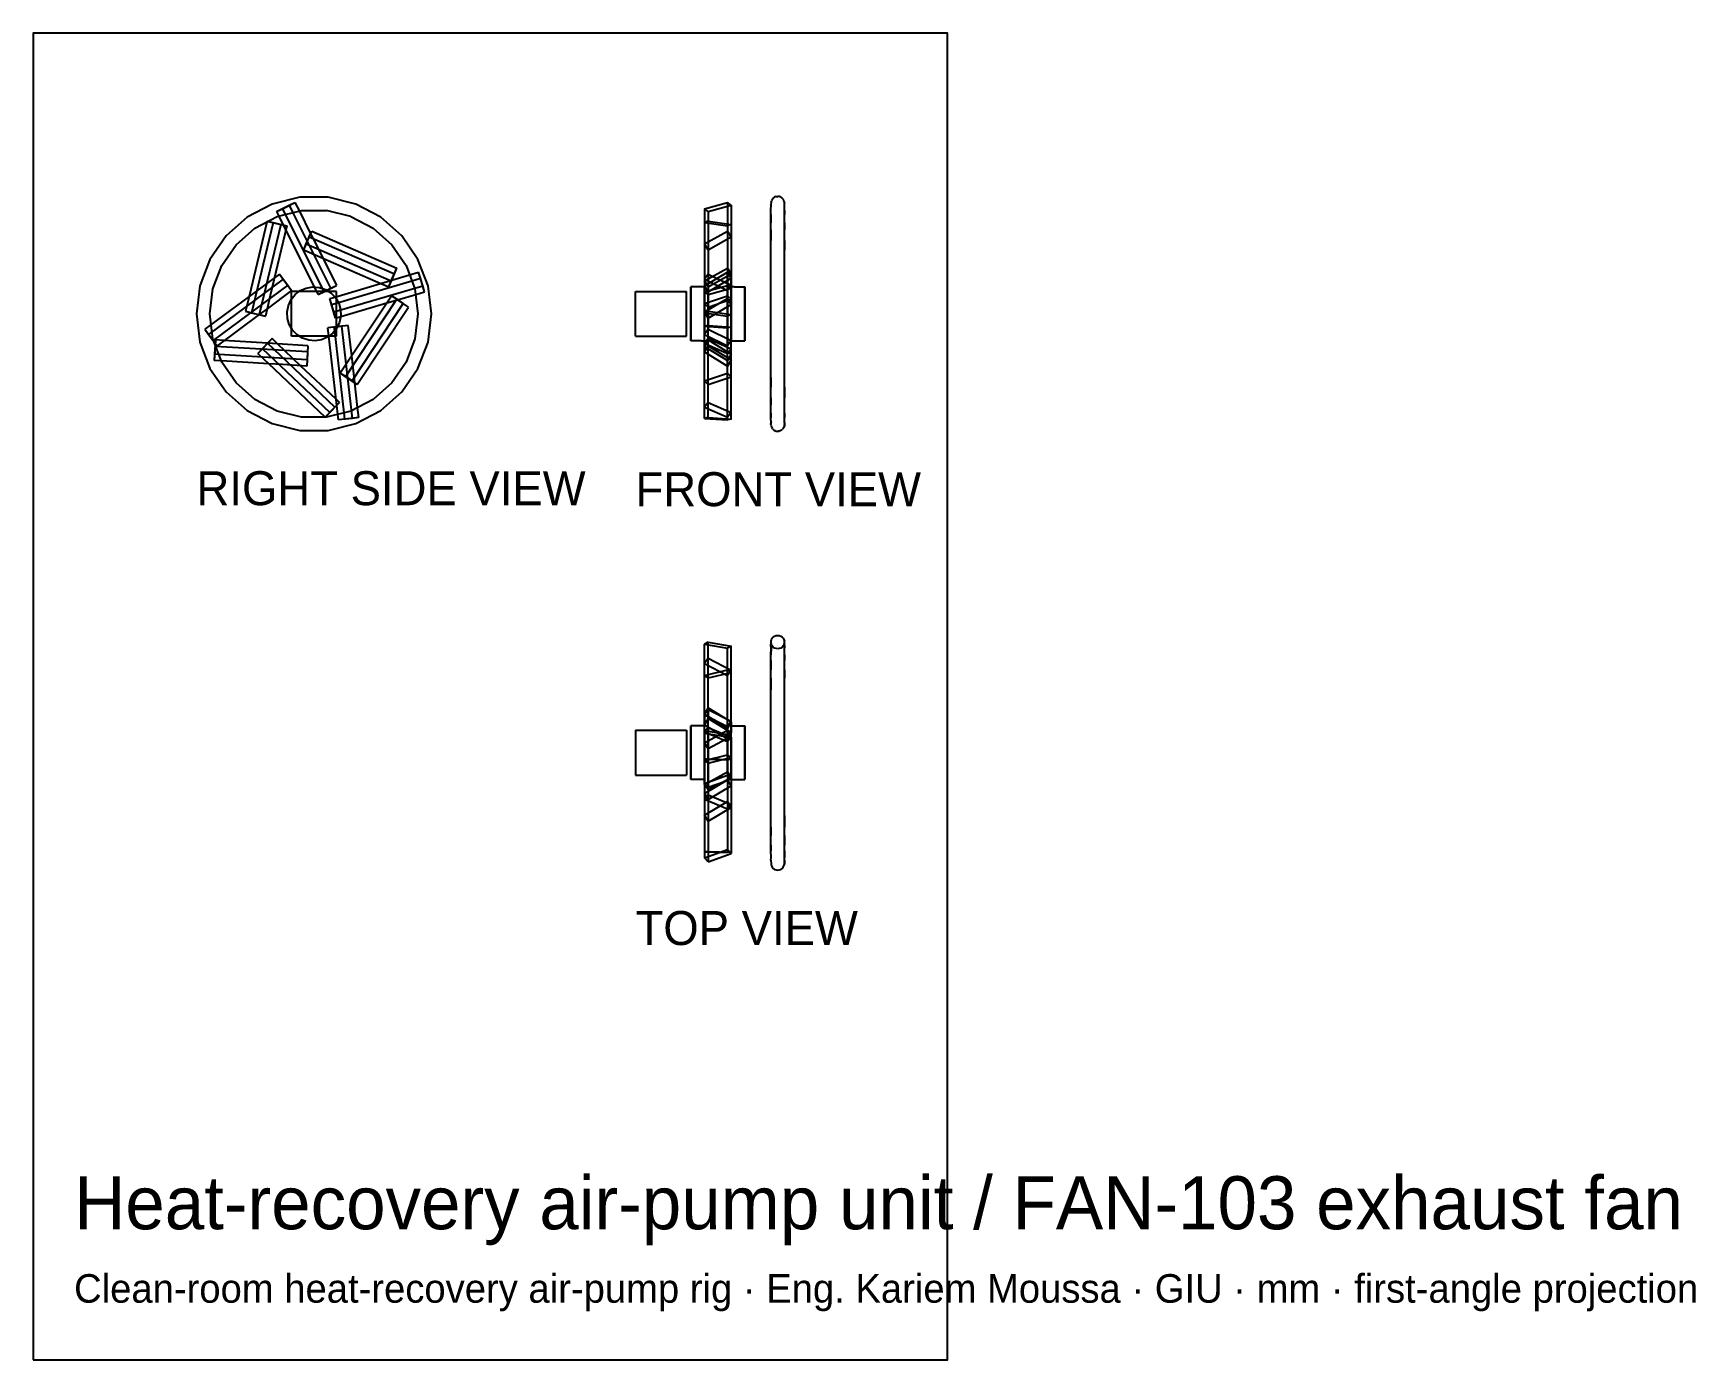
# Model space of a CAD drawing. Header units: millimetres. Extents: x -468 to -346, y -27 to 70.
import ezdxf

# ---------------------------------------------------------------- set-up
doc = ezdxf.new("R2010")
doc.units = ezdxf.units.MM
for name, color, linetype in [('BORDER', 7, 'Continuous'), ('HIDDEN', 8, 'Continuous'), ('TEXT', 5, 'Continuous'), ('VISIBLE', 7, 'Continuous')]:
    doc.layers.add(name, color=color, linetype=linetype)

msp = doc.modelspace()

# ---------------------------------------------------------------- linework, layer by layer
at = {"layer": 'BORDER'}
msp.add_lwpolyline([(-467.82, -27.11), (-400.61, -27.11), (-400.61, 70.44), (-467.82, 70.44)], close=True, dxfattribs=at)
at = {"layer": 'HIDDEN'}
for points in [[(-449.93, 57.32), (-449, 57.79)], [(-449.93, 57.32), (-449.51, 57.53)], [(-449.51, 57.53), (-448.58, 58)], [(-449.51, 57.53), (-446.47, 51.43)], [(-449, 57.79), (-448.58, 58)], [(-449, 57.79), (-448.73, 57.24)], [(-448.58, 58), (-448.26, 57.35)], [(-416.8, 58), (-416.8, 51.89)], [(-450.18, 56.51), (-451.77, 49.88)], [(-450.63, 56.62), (-450.65, 56.55)], [(-450.63, 56.62), (-450.55, 56.6)], [(-450.63, 56.62), (-450.18, 56.51)], [(-450.18, 56.51), (-449.17, 56.27)], [(-449.93, 57.32), (-449.76, 56.98)], [(-449.44, 56.33), (-449.25, 55.96)], [(-418.49, 56.51), (-418.49, 51.43)], [(-418.49, 56.51), (-416.8, 56.27)], [(-418.2, 56.62), (-418.2, 51.22)], [(-416.51, 56.38), (-416.8, 56.27)], [(-416.8, 56.27), (-416.8, 49.64)], [(-416.51, 56.38), (-416.51, 51.68)], [(-447.94, 54.51), (-447.56, 55.38)], [(-447.76, 54.94), (-447.34, 55.89)], [(-447.43, 55.68), (-447.13, 55.09)], [(-418.49, 54.94), (-416.8, 55.89)], [(-418.2, 54.51), (-416.51, 55.46)], [(-416.8, 55.89), (-416.8, 53.17)], [(-416.51, 55.46), (-416.8, 55.89)], [(-416.51, 55.46), (-416.51, 52.74)], [(-447.94, 54.51), (-447.76, 54.94)], [(-447.94, 54.51), (-446.54, 53.9)], [(-447.76, 54.94), (-441.5, 52.22)], [(-418.49, 54.94), (-418.49, 52.22)], [(-418.2, 54.51), (-418.49, 54.94)], [(-418.2, 54.51), (-418.2, 51.79)], [(-449.72, 52.73), (-449.44, 52.35)], [(-441.5, 52.22), (-441.09, 53.17)], [(-440.16, 52.67), (-439.49, 52.87)], [(-439.19, 51.87), (-439.49, 52.87)], [(-439.36, 52.42), (-439.49, 52.87)], [(-418.49, 52.22), (-416.8, 53.17)], [(-418.49, 51.87), (-416.8, 52.87)], [(-418.2, 52.73), (-418.49, 52.35)], [(-418.2, 51.79), (-416.51, 52.74)], [(-418.2, 52.73), (-416.51, 51.9)], [(-418.2, 52.73), (-418.2, 51.07)], [(-416.51, 52.74), (-416.8, 53.17)], [(-416.51, 52.42), (-416.8, 52.87)], [(-416.8, 50.93), (-416.8, 52.87)], [(-449.44, 52.35), (-454.93, 48.29)], [(-450.08, 52.46), (-451.96, 51.07)], [(-449.44, 52.35), (-448.83, 51.52)], [(-445.53, 51.45), (-448.83, 51.45)], [(-448.83, 48.15), (-448.83, 51.45)], [(-448.57, 51.22), (-448.19, 51.51)], [(-446.12, 51.45), (-448.26, 51.45)], [(-448.19, 51.51), (-447.75, 51.7)], [(-447.75, 51.7), (-447.28, 51.78)], [(-447.28, 51.78), (-446.8, 51.74)], [(-447.16, 51.77), (-446.88, 51.22)], [(-446.88, 51.22), (-446.25, 51.54)], [(-446.88, 51.22), (-446.47, 51.43)], [(-446.8, 51.74), (-446.35, 51.59)], [(-446.47, 51.43), (-445.54, 51.89)], [(-446.35, 51.59), (-445.94, 51.34)], [(-445.94, 51.34), (-445.61, 51)], [(-445.73, 49.94), (-439.19, 51.87)], [(-445.53, 48.15), (-445.53, 51.45)], [(-442.27, 52.04), (-441.69, 51.79)], [(-441.69, 51.79), (-441.47, 52.28)], [(-441.69, 51.79), (-441.5, 52.22)], [(-439.99, 52.23), (-439.36, 52.42)], [(-439.71, 51.23), (-439.06, 51.42)], [(-439.06, 51.42), (-439.36, 52.42)], [(-439.06, 51.42), (-439.19, 51.87)], [(-423.55, 51.45), (-419.81, 51.45)], [(-423.55, 48.15), (-423.55, 51.45)], [(-419.81, 48.15), (-419.81, 51.45)], [(-419.48, 51.78), (-419.48, 51.74)], [(-419.48, 51.74), (-419.48, 51.59)], [(-419.48, 51.59), (-419.48, 51.34)], [(-419.48, 51.34), (-419.48, 51)], [(-418.49, 52.35), (-416.8, 51.52)], [(-418.49, 52.35), (-418.49, 50.79)], [(-418.2, 51.79), (-418.49, 52.22)], [(-418.49, 51.43), (-416.8, 51.89)], [(-418.2, 51.42), (-418.49, 51.87)], [(-418.49, 49.94), (-418.49, 51.87)], [(-418.2, 51.22), (-418.49, 51.43)], [(-418.2, 51.42), (-416.51, 52.42)], [(-418.2, 51.22), (-416.51, 51.68)], [(-418.2, 49.49), (-418.2, 51.42)], [(-416.51, 51.9), (-416.8, 51.52)], [(-416.51, 51.68), (-416.8, 51.89)], [(-416.8, 51.52), (-416.8, 47.46)], [(-416.51, 50.48), (-416.51, 52.42)], [(-416.51, 51.9), (-416.51, 50.46)], [(-415.52, 51.78), (-415.52, 51.74)], [(-415.52, 51.74), (-415.52, 51.59)], [(-415.52, 51.59), (-415.52, 51.34)], [(-415.52, 51.34), (-415.52, 51)], [(-451.96, 51.07), (-452.22, 49.99)], [(-450.63, 50.18), (-451.22, 49.75)], [(-450.4, 51.16), (-450.63, 50.18)], [(-449.16, 49.95), (-449.07, 50.42)], [(-449.07, 50.42), (-448.87, 50.85)], [(-448.87, 50.85), (-448.57, 51.22)], [(-448.83, 48.73), (-448.83, 50.89)], [(-446.03, 50.93), (-445.65, 51.04)], [(-445.73, 49.94), (-446.03, 50.93)], [(-445.89, 50.48), (-446.03, 50.93)], [(-445.89, 50.48), (-445.39, 50.63)], [(-445.6, 49.49), (-445.89, 50.48)], [(-445.61, 51), (-445.37, 50.59)], [(-445.53, 48.15), (-445.53, 51.07)], [(-445.37, 50.59), (-445.23, 50.13)], [(-445.23, 50.13), (-445.21, 49.65)], [(-444.39, 44.87), (-440.63, 50.56)], [(-441.84, 50.6), (-441.05, 50.84)], [(-440.63, 50.56), (-441.49, 51.13)], [(-440.24, 50.3), (-440.63, 50.56)], [(-419.48, 51), (-419.48, 50.59)], [(-419.48, 50.59), (-419.48, 50.13)], [(-419.48, 50.13), (-419.48, 49.65)], [(-418.49, 50.56), (-416.8, 51.13)], [(-418.49, 49.94), (-416.8, 50.93)], [(-418.49, 50.79), (-418.49, 49.88)], [(-418.2, 50.3), (-418.49, 50.56)], [(-418.49, 44.87), (-418.49, 50.56)], [(-418.2, 51.07), (-418.2, 49.99)], [(-418.2, 50.3), (-416.51, 50.87)], [(-418.2, 49.49), (-416.51, 50.48)], [(-418.2, 44.61), (-418.2, 50.3)], [(-416.51, 50.87), (-416.8, 51.13)], [(-416.8, 45.44), (-416.8, 51.13)], [(-416.51, 50.48), (-416.8, 50.93)], [(-416.51, 45.18), (-416.51, 50.87)], [(-416.51, 50.46), (-416.51, 49.75)], [(-415.52, 51), (-415.52, 50.59)], [(-415.52, 50.59), (-415.52, 50.13)], [(-415.52, 50.13), (-415.52, 49.65)], [(-454.73, 49.02), (-455.2, 48.67)], [(-452.22, 49.99), (-451.35, 49.78)], [(-452.22, 49.99), (-451.77, 49.88)], [(-451.77, 49.88), (-450.76, 49.64)], [(-449.14, 49.47), (-449.16, 49.95)], [(-449, 49.01), (-449.14, 49.47)], [(-448.76, 48.6), (-449, 49.01)], [(-445.13, 48.89), (-446.16, 48.77)], [(-445.6, 49.49), (-445.73, 49.94)], [(-445.6, 49.49), (-445.22, 49.6)], [(-445.3, 49.18), (-445.5, 48.75)], [(-445.21, 49.65), (-445.3, 49.18)], [(-444.66, 48.94), (-445.13, 48.89)], [(-444.36, 42.11), (-445.13, 48.89)], [(-419.48, 49.65), (-419.48, 49.18)], [(-419.48, 49.18), (-419.48, 48.75)], [(-418.2, 49.99), (-418.49, 49.88)], [(-418.2, 49.49), (-418.49, 49.94)], [(-418.49, 49.88), (-416.8, 49.64)], [(-418.2, 48.94), (-418.49, 48.89)], [(-418.49, 48.89), (-416.8, 48.77)], [(-418.49, 47.82), (-418.49, 48.89)], [(-418.2, 49.99), (-416.51, 49.75)], [(-418.2, 48.94), (-416.51, 48.83)], [(-418.2, 42.17), (-418.2, 48.94)], [(-416.51, 49.75), (-416.8, 49.64)], [(-415.52, 49.65), (-415.52, 49.18)], [(-415.52, 49.18), (-415.52, 48.75)], [(-455.2, 48.67), (-454.59, 47.84)], [(-455.2, 48.67), (-454.93, 48.29)], [(-454.93, 48.29), (-454.31, 47.46)], [(-454.56, 47.86), (-454.59, 47.84)], [(-454.59, 47.84), (-454.53, 47.75)], [(-454.43, 47.88), (-454.46, 47.41)], [(-454.43, 47.88), (-454.45, 47.65)], [(-453.8, 47.84), (-454.43, 47.88)], [(-450.27, 47.99), (-450.59, 47.65)], [(-445.53, 48.15), (-448.83, 48.15)], [(-448.43, 48.26), (-448.76, 48.6)], [(-448.02, 48.01), (-448.43, 48.26)], [(-446.11, 48.15), (-448.25, 48.15)], [(-447.57, 47.86), (-448.02, 48.01)], [(-447.09, 47.82), (-447.57, 47.86)], [(-446.62, 47.9), (-447.09, 47.82)], [(-446.18, 48.09), (-446.62, 47.9)], [(-445.8, 48.38), (-446.18, 48.09)], [(-445.69, 48.83), (-446.16, 48.77)], [(-446.09, 48.16), (-446.16, 48.77)], [(-445.53, 48.15), (-446.09, 48.15)], [(-445.5, 48.75), (-445.8, 48.38)], [(-445.46, 48.85), (-445.69, 48.83)], [(-445.66, 48.56), (-445.69, 48.83)], [(-423.55, 48.15), (-419.81, 48.15)], [(-419.48, 48.75), (-419.48, 48.38)], [(-419.48, 48.38), (-419.48, 48.09)], [(-419.48, 48.09), (-419.48, 47.9)], [(-419.48, 47.9), (-419.48, 47.82)], [(-419.48, 47.82), (-419.48, 47.82)], [(-418.2, 43.29), (-418.2, 47.99)], [(-418.2, 47.46), (-418.2, 47.88)], [(-416.51, 48.83), (-416.8, 48.77)], [(-416.8, 47.46), (-416.8, 48.77)], [(-416.51, 47.82), (-416.51, 48.83)], [(-415.52, 48.75), (-415.52, 48.38)], [(-415.52, 48.38), (-415.52, 48.09)], [(-415.52, 48.09), (-415.52, 47.9)], [(-415.52, 47.9), (-415.52, 47.82)], [(-415.52, 47.82), (-415.52, 47.82)], [(-454.46, 47.41), (-454.52, 46.38)], [(-454.5, 46.84), (-454.52, 46.38)], [(-454.45, 47.56), (-454.5, 46.84)], [(-454.17, 46.82), (-454.5, 46.84)], [(-447.65, 47), (-454.46, 47.41)], [(-450.59, 47.65), (-451.31, 46.89)], [(-450.5, 46.13), (-451.23, 46.82)], [(-445.64, 42.95), (-450.59, 47.65)], [(-449.86, 47.6), (-450.59, 47.64)], [(-448.17, 45.99), (-449.86, 47.6)], [(-447.65, 47), (-447.72, 45.96)], [(-447.63, 47.46), (-447.65, 47)], [(-444.18, 44.73), (-444.41, 46.72)], [(-418.2, 47.46), (-418.49, 47)], [(-418.49, 47), (-418.49, 47.14)], [(-418.49, 47), (-416.8, 45.96)], [(-418.37, 47.59), (-416.8, 46.89)], [(-418.2, 47.46), (-416.51, 46.43)], [(-416.8, 46.38), (-416.8, 47.36)], [(-416.73, 46.98), (-416.8, 46.89)], [(-416.8, 46.38), (-416.8, 46.89)], [(-416.51, 46.43), (-416.51, 46.59)], [(-453.99, 46.34), (-454.52, 46.38)], [(-449.5, 46.07), (-450.5, 46.13)], [(-445.25, 45.44), (-445.15, 45.6)], [(-444.39, 44.87), (-445.25, 45.44)], [(-445.16, 45.38), (-445.25, 45.44)], [(-418.49, 44.87), (-416.8, 45.44)], [(-416.51, 46.43), (-416.8, 45.96)], [(-416.8, 45.96), (-416.8, 46.13)], [(-416.51, 45.18), (-416.8, 45.44)], [(-444, 44.61), (-444.39, 44.87)], [(-418.2, 44.61), (-418.49, 44.87)], [(-418.2, 44.61), (-416.51, 45.18)], [(-445.64, 42.95), (-446.36, 42.2)], [(-445.32, 43.29), (-445.64, 42.95)], [(-445.32, 43.29), (-445.56, 43.52)], [(-445.32, 43.29), (-445.51, 43.09)], [(-443.89, 42.17), (-443.98, 42.91)], [(-418.2, 43.29), (-418.49, 42.95)], [(-418.2, 43.29), (-416.51, 42.54)], [(-446.36, 42.2), (-446.37, 42.21)], [(-446.35, 42.21), (-446.36, 42.2)], [(-445.38, 42), (-445.43, 42.42)], [(-444.36, 42.11), (-445.38, 42)], [(-444.92, 42.05), (-445.38, 42)], [(-444.92, 42.05), (-444.97, 42.53)], [(-443.89, 42.17), (-444.92, 42.05)], [(-443.89, 42.17), (-444.36, 42.11)], [(-418.2, 42.17), (-418.49, 42.11)], [(-418.2, 42.17), (-416.51, 42.05)], [(-418.2, 24.48), (-418.49, 24.09)], [(-418.2, 19.11), (-418.2, 25.65)], [(-418.2, 24.48), (-416.51, 23.61)], [(-418.2, 20.72), (-418.2, 24.48)], [(-413.56, 25.49), (-413.59, 25.61)], [(-413.51, 25.39), (-413.56, 25.49)], [(-413.43, 25.3), (-413.51, 25.39)], [(-413.33, 25.23), (-413.43, 25.3)], [(-413.22, 25.19), (-413.33, 25.23)], [(-413.1, 25.17), (-413.22, 25.19)], [(-412.98, 25.19), (-413.1, 25.17)], [(-412.87, 25.23), (-412.98, 25.19)], [(-412.77, 25.3), (-412.87, 25.23)], [(-412.69, 25.39), (-412.77, 25.3)], [(-412.64, 25.49), (-412.69, 25.39)], [(-412.61, 25.61), (-412.64, 25.49)], [(-418.49, 24.09), (-416.8, 23.22)], [(-418.49, 20.32), (-418.49, 24.09)], [(-418.2, 23.03), (-416.51, 23.44)], [(-416.8, 18.69), (-416.8, 23.63)], [(-416.51, 23.61), (-416.8, 23.22)], [(-416.8, 19.46), (-416.8, 23.22)], [(-416.51, 19.85), (-416.51, 23.61)], [(-416.51, 18.82), (-416.51, 23.44)], [(-418.49, 18.98), (-418.49, 23.21)], [(-418.2, 23.03), (-418.49, 23.21)], [(-418.2, 16.77), (-418.2, 23.03)], [(-418.2, 20.82), (-418.49, 20.36)], [(-418.2, 20.82), (-416.51, 19.8)], [(-418.2, 20.82), (-418.2, 20.05)], [(-418.2, 20.72), (-418.49, 20.32)], [(-418.49, 20.36), (-416.8, 19.33)], [(-418.49, 20.36), (-418.49, 19.59)], [(-418.49, 20.32), (-416.8, 19.46)], [(-418.2, 20.05), (-418.49, 19.59)], [(-418.49, 19.59), (-416.8, 18.56)], [(-418.2, 20.72), (-416.51, 19.85)], [(-418.2, 20.05), (-416.51, 19.02)], [(-416.51, 19.85), (-416.8, 19.46)], [(-416.51, 19.8), (-416.8, 19.33)], [(-416.51, 19.8), (-416.51, 19.02)], [(-423.55, 19.18), (-419.81, 19.18)], [(-423.55, 19.18), (-423.55, 15.88)], [(-419.81, 19.18), (-419.81, 15.88)], [(-419.48, 19.51), (-419.48, 19.5)], [(-419.48, 19.5), (-419.48, 19.41)], [(-419.48, 19.41), (-419.48, 19.21)], [(-419.48, 19.21), (-419.48, 18.91)], [(-419.48, 18.91), (-419.48, 18.53)], [(-419.48, 18.53), (-419.48, 18.09)], [(-418.2, 19.39), (-418.49, 19.07)], [(-418.49, 18.25), (-416.8, 19.18)], [(-418.2, 19.11), (-418.49, 18.98)], [(-418.49, 19.07), (-416.8, 18.36)], [(-418.49, 19.07), (-418.49, 14.12)], [(-418.49, 18.98), (-416.8, 18.69)], [(-418.2, 19.39), (-416.51, 18.68)], [(-418.2, 19.39), (-418.2, 14.44)], [(-418.2, 19.11), (-416.51, 18.82)], [(-418.2, 17.83), (-416.51, 18.76)], [(-416.8, 19.33), (-416.8, 18.56)], [(-416.51, 18.76), (-416.8, 19.18)], [(-416.8, 17.28), (-416.8, 19.18)], [(-416.51, 19.02), (-416.8, 18.56)], [(-416.51, 18.82), (-416.8, 18.69)], [(-416.51, 18.68), (-416.8, 18.36)], [(-416.8, 18.36), (-416.8, 13.41)], [(-416.51, 17.19), (-416.51, 18.76)], [(-416.51, 18.68), (-416.51, 13.73)], [(-415.52, 19.51), (-415.52, 19.5)], [(-415.52, 19.5), (-415.52, 19.41)], [(-415.52, 19.41), (-415.52, 19.21)], [(-415.52, 19.21), (-415.52, 18.91)], [(-415.52, 18.91), (-415.52, 18.53)], [(-415.52, 18.53), (-415.52, 18.09)], [(-419.48, 18.09), (-419.48, 17.62)], [(-419.48, 17.62), (-419.48, 17.15)], [(-419.48, 17.15), (-419.48, 16.69)], [(-418.2, 17.83), (-418.49, 18.25)], [(-418.49, 16.96), (-418.49, 18.25)], [(-418.2, 14.79), (-418.2, 17.83)], [(-418.2, 16.77), (-416.64, 17.15)], [(-415.52, 18.09), (-415.52, 17.62)], [(-415.52, 17.62), (-415.52, 17.15)], [(-415.52, 17.15), (-415.52, 16.69)], [(-419.48, 16.69), (-419.48, 16.29)], [(-419.48, 16.29), (-419.48, 15.95)], [(-419.48, 15.95), (-419.48, 15.71)], [(-418.2, 17.09), (-418.49, 17.06)], [(-418.49, 17.06), (-416.8, 17)], [(-418.49, 17.06), (-418.49, 10.25)], [(-418.49, 15.27), (-416.8, 15.89)], [(-418.2, 16.77), (-418.27, 16.82)], [(-418.2, 17.09), (-416.51, 17.03)], [(-418.2, 17.09), (-418.2, 10.28)], [(-416.51, 17.03), (-416.8, 17)], [(-416.8, 17), (-416.8, 10.19)], [(-416.8, 15.89), (-416.8, 10.41)], [(-416.58, 15.67), (-416.8, 15.89)], [(-416.51, 17.03), (-416.51, 10.22)], [(-415.52, 16.69), (-415.52, 16.29)], [(-415.52, 16.29), (-415.52, 15.95)], [(-415.52, 15.95), (-415.52, 15.71)], [(-423.55, 15.88), (-419.81, 15.88)], [(-419.48, 15.71), (-419.48, 15.58)], [(-419.48, 15.58), (-419.48, 15.55)], [(-418.49, 15.27), (-418.49, 15.2)], [(-418.2, 14.99), (-418.49, 15.27)], [(-418.2, 14.99), (-417.08, 15.4)], [(-418.2, 14.99), (-418.2, 14.79)], [(-418.2, 14.71), (-418.2, 14.08)], [(-416.98, 15.44), (-416.78, 15.51)], [(-416.8, 15.54), (-416.8, 13.95)], [(-415.52, 15.71), (-415.52, 15.58)], [(-415.52, 15.58), (-415.52, 15.55)], [(-418.2, 14.44), (-418.49, 14.12)], [(-418.49, 14.12), (-416.8, 13.41)], [(-418.49, 12.95), (-416.8, 13.95)], [(-418.2, 14.44), (-416.51, 13.73)], [(-418.2, 12.49), (-416.51, 13.5)], [(-416.51, 13.5), (-416.8, 13.95)], [(-416.51, 13.73), (-416.8, 13.41)], [(-416.51, 13.67), (-416.51, 13.5)], [(-418.49, 13.17), (-418.49, 12.95)], [(-418.2, 12.49), (-418.49, 12.95)], [(-418.2, 12.75), (-418.2, 12.49)], [(-418.49, 9.79), (-416.8, 10.41)], [(-418.2, 10.28), (-418.49, 10.25)], [(-418.49, 10.25), (-416.8, 10.19)], [(-418.2, 10.28), (-416.51, 10.22)], [(-416.51, 10.13), (-416.8, 10.41)], [(-416.51, 10.22), (-416.8, 10.19)]]:
    msp.add_lwpolyline(points, dxfattribs=at)
at = {"layer": 'VISIBLE'}
for points in [[(-450.25, 57.87), (-452.09, 56.91)], [(-448.23, 58.37), (-450.25, 57.87)], [(-446.14, 58.37), (-448.23, 58.37)], [(-444.12, 57.87), (-446.14, 58.37)], [(-442.28, 56.91), (-444.12, 57.87)], [(-418.49, 57.53), (-416.8, 58)], [(-418.49, 57.53), (-418.49, 56.51)], [(-418.2, 57.32), (-418.49, 57.53)], [(-418.2, 57.32), (-416.51, 57.79)], [(-416.51, 57.79), (-416.8, 58)], [(-416.51, 57.79), (-416.51, 56.38)], [(-413.59, 58), (-413.6, 57.88)], [(-413.6, 57.88), (-413.59, 57.88)], [(-413.59, 57.83), (-413.6, 57.88)], [(-413.6, 57.41), (-413.59, 57.83)], [(-413.59, 58.02), (-413.56, 58.12)], [(-413.59, 58.02), (-413.59, 58)], [(-413.54, 58.15), (-413.56, 58.12)], [(-413.51, 58.22), (-413.54, 58.15)], [(-413.48, 58.26), (-413.51, 58.22)], [(-413.43, 58.31), (-413.48, 58.26)], [(-413.39, 58.34), (-413.43, 58.31)], [(-413.33, 58.38), (-413.39, 58.34)], [(-413.28, 58.4), (-413.33, 58.38)], [(-413.22, 58.42), (-413.28, 58.4)], [(-413.22, 58.42), (-413.16, 58.43)], [(-413.16, 58.43), (-413.1, 58.43)], [(-413.04, 58.43), (-413.1, 58.43)], [(-412.98, 58.42), (-413.04, 58.43)], [(-412.92, 58.4), (-412.98, 58.42)], [(-412.87, 58.38), (-412.92, 58.4)], [(-412.87, 58.38), (-412.81, 58.34)], [(-412.77, 58.31), (-412.81, 58.34)], [(-412.72, 58.26), (-412.77, 58.31)], [(-412.72, 58.26), (-412.69, 58.22)], [(-412.66, 58.15), (-412.69, 58.22)], [(-412.64, 58.12), (-412.66, 58.15)], [(-412.61, 58.02), (-412.64, 58.12)], [(-412.61, 58.02), (-412.61, 58)], [(-412.61, 57.88), (-412.61, 58)], [(-412.61, 57.83), (-412.61, 57.88)], [(-412.61, 57.41), (-412.61, 57.83)], [(-452.09, 56.91), (-453.65, 55.53)], [(-450.65, 56.55), (-451.96, 51.07)], [(-451.53, 56.09), (-449.9, 56.95)], [(-449.63, 56.38), (-451.22, 49.75)], [(-450.55, 56.6), (-449.63, 56.38)], [(-449.17, 56.27), (-450.4, 51.16)], [(-449.9, 56.95), (-448.11, 57.39)], [(-449.76, 56.98), (-449.44, 56.33)], [(-449.63, 56.38), (-449.17, 56.27)], [(-448.73, 57.24), (-445.96, 51.68)], [(-448.26, 57.35), (-447.43, 55.68)], [(-448.11, 57.39), (-446.26, 57.39)], [(-444.47, 56.95), (-446.26, 57.39)], [(-444.47, 56.95), (-442.84, 56.09)], [(-440.72, 55.53), (-442.28, 56.91)], [(-418.2, 56.62), (-418.49, 56.51)], [(-418.49, 56.51), (-418.49, 50.79)], [(-418.2, 57.32), (-418.2, 56.62)], [(-418.2, 56.62), (-416.51, 56.38)], [(-418.2, 56.62), (-418.2, 51.07)], [(-416.51, 56.38), (-416.51, 50.46)], [(-413.6, 57.1), (-413.6, 57.41)], [(-413.6, 57.11), (-413.6, 56.5)], [(-413.6, 56.5), (-413.6, 57.1)], [(-413.6, 55.98), (-413.6, 56.5)], [(-412.61, 57.41), (-412.61, 57.11)], [(-412.61, 57.12), (-412.61, 57.41)], [(-412.61, 56.5), (-412.61, 57.12)], [(-412.61, 56.5), (-412.61, 55.98)], [(-412.61, 55.99), (-412.61, 56.5)], [(-453.65, 55.53), (-454.83, 53.81)], [(-452.91, 54.87), (-451.53, 56.09)], [(-449.25, 55.96), (-447.16, 51.77)], [(-447.56, 55.38), (-447.53, 55.46)], [(-447.53, 55.46), (-447.34, 55.89)], [(-447.53, 55.46), (-441.27, 52.74)], [(-447.34, 55.89), (-441.09, 53.17)], [(-447.13, 55.09), (-445.54, 51.89)], [(-442.84, 56.09), (-441.46, 54.87)], [(-439.54, 53.81), (-440.72, 55.53)], [(-413.6, 55.98), (-413.6, 55.2)], [(-413.6, 55.2), (-413.6, 55.98)], [(-413.6, 54.49), (-413.6, 55.2)], [(-412.61, 55.2), (-412.61, 55.99)], [(-412.61, 55.2), (-412.61, 54.49)], [(-412.61, 54.49), (-412.61, 55.2)], [(-454.83, 53.81), (-455.57, 51.87)], [(-453.95, 53.35), (-452.91, 54.87)], [(-446.54, 53.9), (-442.27, 52.04)], [(-441.46, 54.87), (-440.42, 53.35)], [(-438.8, 51.87), (-439.54, 53.81)], [(-413.6, 53.58), (-413.6, 54.49)], [(-413.6, 54.49), (-413.6, 54.49)], [(-412.61, 53.58), (-412.61, 54.49)], [(-454.61, 51.63), (-453.95, 53.35)], [(-449.72, 52.73), (-450.08, 52.46)], [(-449.72, 52.73), (-449.11, 51.9)], [(-445.65, 51.04), (-440.16, 52.67)], [(-441.47, 52.28), (-441.27, 52.74)], [(-441.27, 52.74), (-441.09, 53.17)], [(-440.42, 53.35), (-439.76, 51.63)], [(-413.6, 52.73), (-413.6, 53.58)], [(-413.6, 51.75), (-413.6, 52.73)], [(-412.61, 52.73), (-412.61, 53.58)], [(-412.61, 52.73), (-412.61, 52.73)], [(-412.61, 51.75), (-412.61, 52.73)], [(-455.57, 51.87), (-455.82, 49.8)], [(-454.83, 49.8), (-454.61, 51.63)], [(-449.11, 51.9), (-454.56, 47.86)], [(-448.83, 51.52), (-450.63, 50.18)], [(-449.11, 51.9), (-448.83, 51.52)], [(-448.26, 51.45), (-448.83, 51.45)], [(-448.83, 50.89), (-448.83, 51.45)], [(-448.57, 51.22), (-448.19, 51.51)], [(-448.19, 51.51), (-447.75, 51.7)], [(-447.75, 51.7), (-447.28, 51.78)], [(-447.28, 51.78), (-446.8, 51.74)], [(-446.8, 51.74), (-446.35, 51.59)], [(-446.35, 51.59), (-445.94, 51.34)], [(-446.25, 51.54), (-445.96, 51.68)], [(-445.53, 51.45), (-446.12, 51.45)], [(-445.96, 51.68), (-445.54, 51.89)], [(-445.94, 51.34), (-445.61, 51)], [(-445.53, 51.07), (-445.53, 51.45)], [(-445.39, 50.63), (-439.99, 52.23)], [(-439.76, 51.63), (-439.54, 49.8)], [(-438.55, 49.8), (-438.8, 51.87)], [(-423.55, 51.45), (-419.81, 51.45)], [(-423.55, 48.15), (-423.55, 51.45)], [(-419.81, 48.15), (-419.81, 51.45)], [(-419.48, 51.78), (-419.48, 51.78)], [(-419.48, 51.7), (-419.48, 51.78)], [(-418.49, 51.78), (-419.48, 51.78)], [(-419.48, 51.51), (-419.48, 51.7)], [(-419.48, 51.22), (-419.48, 51.51)], [(-416.29, 51.78), (-416.51, 51.78)], [(-416.29, 51.78), (-415.52, 51.78)], [(-415.52, 51.78), (-415.52, 51.78)], [(-415.52, 51.7), (-415.52, 51.78)], [(-415.52, 51.51), (-415.52, 51.7)], [(-415.52, 51.22), (-415.52, 51.51)], [(-413.6, 50.8), (-413.6, 51.75)], [(-412.61, 50.8), (-412.61, 51.75)], [(-451.96, 51.07), (-454.73, 49.02)], [(-450.63, 50.18), (-450.76, 49.64)], [(-449.16, 49.95), (-449.07, 50.42)], [(-449.07, 50.42), (-448.87, 50.85)], [(-448.87, 50.85), (-448.57, 51.22)], [(-445.61, 51), (-445.37, 50.59)], [(-445.37, 50.59), (-445.23, 50.13)], [(-445.23, 50.13), (-445.21, 49.65)], [(-445.22, 49.6), (-441.84, 50.6)], [(-445.15, 45.6), (-441.49, 51.13)], [(-444.86, 45.18), (-441.1, 50.87)], [(-444, 44.61), (-440.24, 50.3)], [(-441.1, 50.87), (-441.49, 51.13)], [(-440.24, 50.3), (-441.1, 50.87)], [(-441.05, 50.84), (-439.71, 51.23)], [(-419.48, 50.85), (-419.48, 51.22)], [(-419.48, 50.42), (-419.48, 50.85)], [(-419.48, 49.95), (-419.48, 50.42)], [(-418.49, 50.79), (-418.49, 48.29)], [(-418.2, 51.07), (-418.2, 48.67)], [(-416.51, 50.46), (-416.51, 47.84)], [(-415.52, 50.85), (-415.52, 51.22)], [(-415.52, 50.42), (-415.52, 50.85)], [(-415.52, 49.95), (-415.52, 50.42)], [(-413.6, 49.8), (-413.6, 50.8)], [(-413.6, 50.8), (-413.6, 50.8)], [(-412.61, 50.8), (-412.61, 50.8)], [(-412.61, 49.8), (-412.61, 50.8)], [(-455.82, 49.8), (-455.57, 47.73)], [(-454.61, 47.97), (-454.83, 49.8)], [(-451.22, 49.75), (-454.31, 47.46)], [(-451.35, 49.78), (-451.22, 49.75)], [(-451.22, 49.75), (-450.76, 49.64)], [(-449.14, 49.47), (-449.16, 49.95)], [(-449, 49.01), (-449.14, 49.47)], [(-448.76, 48.6), (-449, 49.01)], [(-445.3, 49.18), (-445.5, 48.75)], [(-444.66, 48.94), (-445.46, 48.85)], [(-445.21, 49.65), (-445.3, 49.18)], [(-444.41, 46.72), (-444.66, 48.94)], [(-439.54, 49.8), (-439.76, 47.97)], [(-438.8, 47.73), (-438.55, 49.8)], [(-419.48, 49.47), (-419.48, 49.95)], [(-419.48, 49.01), (-419.48, 49.47)], [(-419.48, 48.6), (-419.48, 49.01)], [(-415.52, 49.47), (-415.52, 49.95)], [(-415.52, 49.01), (-415.52, 49.47)], [(-415.52, 48.6), (-415.52, 49.01)], [(-413.6, 48.8), (-413.6, 49.8)], [(-412.61, 48.8), (-412.61, 49.8)], [(-455.57, 47.73), (-454.83, 45.79)], [(-453.95, 46.25), (-454.61, 47.97)], [(-454.53, 47.75), (-454.31, 47.46)], [(-450.59, 47.64), (-453.8, 47.84)], [(-450.27, 47.99), (-450.98, 47.23)], [(-449.86, 47.6), (-450.27, 47.99)], [(-448.83, 48.15), (-448.83, 48.73)], [(-448.25, 48.15), (-448.83, 48.15)], [(-448.43, 48.26), (-448.76, 48.6)], [(-448.02, 48.01), (-448.43, 48.26)], [(-447.57, 47.86), (-448.02, 48.01)], [(-447.09, 47.82), (-447.57, 47.86)], [(-446.62, 47.9), (-447.09, 47.82)], [(-446.18, 48.09), (-446.62, 47.9)], [(-445.8, 48.38), (-446.18, 48.09)], [(-446.09, 48.15), (-446.11, 48.15)], [(-445.43, 42.42), (-446.09, 48.16)], [(-445.5, 48.75), (-445.8, 48.38)], [(-444.97, 42.53), (-445.66, 48.56)], [(-439.76, 47.97), (-440.42, 46.25)], [(-439.54, 45.79), (-438.8, 47.73)], [(-423.55, 48.15), (-419.81, 48.15)], [(-419.48, 48.26), (-419.48, 48.6)], [(-419.48, 48.01), (-419.48, 48.26)], [(-419.48, 47.86), (-419.48, 48.01)], [(-419.48, 47.82), (-419.48, 47.86)], [(-418.71, 47.82), (-419.48, 47.82)], [(-418.71, 47.82), (-418.34, 47.82)], [(-418.2, 48.67), (-418.49, 48.29)], [(-418.49, 48.29), (-416.8, 47.46)], [(-418.2, 47.99), (-418.49, 47.65)], [(-418.2, 47.88), (-418.49, 47.41)], [(-418.49, 42.11), (-418.49, 47.82)], [(-418.2, 48.67), (-416.51, 47.84)], [(-418.2, 47.99), (-416.51, 47.23)], [(-418.2, 47.88), (-416.51, 46.84)], [(-417.83, 47.82), (-417.53, 47.82)], [(-416.51, 47.84), (-416.8, 47.46)], [(-416.53, 47.82), (-415.52, 47.82)], [(-416.51, 42.05), (-416.51, 47.82)], [(-415.52, 48.26), (-415.52, 48.6)], [(-415.52, 48.01), (-415.52, 48.26)], [(-415.52, 47.86), (-415.52, 48.01)], [(-415.52, 47.82), (-415.52, 47.86)], [(-413.6, 47.85), (-413.6, 48.8)], [(-413.6, 46.87), (-413.6, 47.85)], [(-412.61, 47.85), (-412.61, 48.8)], [(-412.61, 46.87), (-412.61, 47.85)], [(-454.45, 47.65), (-454.45, 47.56)], [(-447.69, 46.43), (-454.17, 46.82)], [(-450.98, 47.23), (-451.31, 46.89)], [(-451.23, 46.82), (-451.31, 46.89)], [(-446.03, 42.54), (-450.98, 47.23)], [(-447.63, 47.46), (-449.86, 47.6)], [(-447.63, 47.46), (-447.69, 46.43)], [(-418.49, 47.65), (-418.37, 47.59)], [(-418.49, 42.95), (-418.49, 47.65)], [(-418.49, 47.41), (-416.8, 46.38)], [(-418.49, 47.14), (-418.49, 47.41)], [(-416.8, 47.36), (-416.8, 47.46)], [(-416.51, 46.84), (-416.8, 46.38)], [(-416.51, 47.23), (-416.73, 46.98)], [(-416.51, 42.54), (-416.51, 47.23)], [(-416.51, 46.59), (-416.51, 46.84)], [(-413.6, 46.02), (-413.6, 46.87)], [(-413.6, 46.87), (-413.6, 46.87)], [(-412.61, 46.02), (-412.61, 46.87)], [(-412.61, 46.87), (-412.61, 46.87)], [(-454.83, 45.79), (-453.65, 44.07)], [(-450.5, 46.13), (-453.99, 46.34)], [(-452.91, 44.73), (-453.95, 46.25)], [(-446.37, 42.21), (-450.5, 46.13)], [(-447.72, 45.96), (-449.5, 46.07)], [(-445.56, 43.52), (-448.17, 45.99)], [(-447.69, 46.43), (-447.72, 45.96)], [(-444.86, 45.18), (-445.16, 45.38)], [(-440.42, 46.25), (-441.46, 44.73)], [(-440.72, 44.07), (-439.54, 45.79)], [(-416.8, 46.13), (-416.8, 46.38)], [(-416.8, 42.2), (-416.8, 46.38)], [(-416.8, 42), (-416.8, 46.38)], [(-413.6, 45.11), (-413.6, 46.02)], [(-412.61, 45.11), (-412.61, 46.02)], [(-453.65, 44.07), (-452.09, 42.69)], [(-451.53, 43.51), (-452.91, 44.73)], [(-444, 44.61), (-444.86, 45.18)], [(-443.98, 42.91), (-444.18, 44.73)], [(-441.46, 44.73), (-442.84, 43.51)], [(-442.28, 42.69), (-440.72, 44.07)], [(-413.6, 44.4), (-413.6, 45.11)], [(-413.6, 45.11), (-413.6, 44.4)], [(-413.6, 43.61), (-413.6, 44.4)], [(-412.61, 44.4), (-412.61, 45.11)], [(-412.61, 45.11), (-412.61, 45.11)], [(-412.61, 43.62), (-412.61, 44.4)], [(-412.61, 44.4), (-412.61, 43.62)], [(-449.9, 42.65), (-451.53, 43.51)], [(-445.51, 43.09), (-446.03, 42.54)], [(-442.84, 43.51), (-444.47, 42.65)], [(-418.49, 42.95), (-416.8, 42.2)], [(-413.6, 43.62), (-413.6, 43.1)], [(-413.6, 43.1), (-413.6, 43.61)], [(-413.6, 42.48), (-413.6, 43.1)], [(-412.61, 43.1), (-412.61, 43.62)], [(-412.61, 42.48), (-412.61, 43.1)], [(-452.09, 42.69), (-450.25, 41.73)], [(-450.25, 41.73), (-448.23, 41.23)], [(-448.11, 42.21), (-449.9, 42.65)], [(-446.26, 42.21), (-448.11, 42.21)], [(-446.03, 42.54), (-446.35, 42.21)], [(-444.47, 42.65), (-446.26, 42.21)], [(-446.14, 41.23), (-444.12, 41.73)], [(-444.12, 41.73), (-442.28, 42.69)], [(-418.49, 42.11), (-416.8, 42)], [(-416.51, 42.54), (-416.8, 42.2)], [(-416.51, 42.05), (-416.8, 42)], [(-413.6, 42.49), (-413.6, 42.19)], [(-413.6, 42.19), (-413.6, 42.48)], [(-413.59, 41.77), (-413.6, 42.19)], [(-413.59, 41.81), (-413.6, 41.72)], [(-413.6, 41.72), (-413.59, 41.77)], [(-413.59, 41.6), (-413.6, 41.72)], [(-413.59, 41.58), (-413.59, 41.6)], [(-413.59, 41.58), (-413.56, 41.48)], [(-412.61, 41.58), (-412.64, 41.48)], [(-412.61, 42.49), (-412.61, 42.19)], [(-412.61, 42.19), (-412.61, 42.48)], [(-412.61, 41.77), (-412.61, 42.19)], [(-412.61, 41.81), (-412.61, 41.72)], [(-412.61, 41.72), (-412.61, 41.6)], [(-412.61, 41.6), (-412.61, 41.66)], [(-412.61, 41.58), (-412.61, 41.6)], [(-448.23, 41.23), (-446.14, 41.23)], [(-413.54, 41.45), (-413.56, 41.48)], [(-413.54, 41.45), (-413.51, 41.38)], [(-413.48, 41.34), (-413.51, 41.38)], [(-413.48, 41.34), (-413.43, 41.29)], [(-413.39, 41.26), (-413.43, 41.29)], [(-413.39, 41.26), (-413.33, 41.22)], [(-413.28, 41.2), (-413.33, 41.22)], [(-413.28, 41.2), (-413.22, 41.18)], [(-413.22, 41.18), (-413.16, 41.17)], [(-413.16, 41.17), (-413.1, 41.16)], [(-413.04, 41.17), (-413.1, 41.16)], [(-413.04, 41.17), (-412.98, 41.18)], [(-412.92, 41.2), (-412.98, 41.18)], [(-412.87, 41.22), (-412.92, 41.2)], [(-412.81, 41.26), (-412.87, 41.22)], [(-412.81, 41.26), (-412.77, 41.29)], [(-412.72, 41.34), (-412.77, 41.29)], [(-412.69, 41.38), (-412.72, 41.34)], [(-412.66, 41.45), (-412.69, 41.38)], [(-412.64, 41.48), (-412.66, 41.45)], [(-413.59, 25.73), (-413.56, 25.85)], [(-413.59, 25.49), (-413.59, 25.73)], [(-413.56, 25.85), (-413.51, 25.95)], [(-413.51, 25.95), (-413.43, 26.04)], [(-413.43, 26.04), (-413.33, 26.11)], [(-413.33, 26.11), (-413.22, 26.15)], [(-413.22, 26.15), (-413.1, 26.16)], [(-413.1, 26.16), (-412.98, 26.15)], [(-412.98, 26.15), (-412.87, 26.11)], [(-412.87, 26.11), (-412.77, 26.04)], [(-412.77, 26.04), (-412.69, 25.95)], [(-412.69, 25.95), (-412.64, 25.85)], [(-412.64, 25.85), (-412.61, 25.73)], [(-412.61, 25.43), (-412.61, 25.73)], [(-418.2, 25.65), (-418.49, 25.52)], [(-418.49, 25.52), (-416.8, 25.23)], [(-418.49, 23.21), (-418.49, 25.52)], [(-418.2, 25.65), (-416.51, 25.36)], [(-416.51, 25.36), (-416.8, 25.23)], [(-416.8, 23.63), (-416.8, 25.23)], [(-416.51, 23.44), (-416.51, 25.36)], [(-413.6, 25.43), (-413.59, 25.61)], [(-413.59, 25.23), (-413.6, 25.43)], [(-413.59, 25.24), (-413.6, 24.74)], [(-413.6, 24.74), (-413.59, 25.23)], [(-413.6, 24.32), (-413.6, 24.74)], [(-412.61, 25.27), (-412.61, 25.43)], [(-412.61, 25.43), (-412.61, 25.24)], [(-412.61, 24.74), (-412.61, 25.27)], [(-412.61, 24.33), (-412.61, 24.74)], [(-412.61, 24.74), (-412.61, 24.32)], [(-418.49, 23.21), (-416.8, 23.63)], [(-416.51, 23.44), (-416.8, 23.63)], [(-416.8, 17.37), (-416.8, 23.63)], [(-416.51, 17.19), (-416.51, 23.44)], [(-413.6, 23.62), (-413.6, 24.32)], [(-413.6, 24.32), (-413.6, 23.62)], [(-413.6, 23), (-413.6, 23.62)], [(-412.61, 23.62), (-412.61, 24.33)], [(-412.61, 23.01), (-412.61, 23.62)], [(-412.61, 23.62), (-412.61, 23.01)], [(-418.49, 16.96), (-418.49, 23.21)], [(-413.6, 23.01), (-413.6, 22.15)], [(-413.6, 22.15), (-413.6, 23)], [(-413.6, 21.37), (-413.6, 22.15)], [(-412.61, 22.15), (-412.61, 23.01)], [(-412.61, 21.37), (-412.61, 22.15)], [(-413.6, 20.42), (-413.6, 21.37)], [(-413.6, 21.37), (-413.6, 21.37)], [(-412.61, 20.42), (-412.61, 21.37)], [(-413.6, 19.51), (-413.6, 20.42)], [(-412.61, 19.51), (-412.61, 20.42)], [(-423.55, 19.18), (-419.81, 19.18)], [(-423.55, 19.18), (-423.55, 15.88)], [(-419.81, 19.18), (-419.81, 15.88)], [(-419.48, 19.48), (-419.48, 19.51)], [(-418.49, 19.51), (-419.48, 19.51)], [(-419.48, 19.35), (-419.48, 19.48)], [(-419.48, 19.11), (-419.48, 19.35)], [(-419.48, 18.77), (-419.48, 19.11)], [(-419.48, 18.37), (-419.48, 18.77)], [(-419.48, 17.91), (-419.48, 18.37)], [(-416.51, 19.51), (-415.52, 19.51)], [(-415.52, 19.48), (-415.52, 19.51)], [(-415.52, 19.35), (-415.52, 19.48)], [(-415.52, 19.11), (-415.52, 19.35)], [(-415.52, 18.77), (-415.52, 19.11)], [(-415.52, 18.37), (-415.52, 18.77)], [(-415.52, 17.91), (-415.52, 18.37)], [(-413.6, 18.51), (-413.6, 19.51)], [(-413.6, 17.53), (-413.6, 18.51)], [(-413.6, 19.51), (-413.6, 19.51)], [(-412.61, 18.51), (-412.61, 19.51)], [(-412.61, 19.51), (-412.61, 19.51)], [(-412.61, 17.53), (-412.61, 18.51)], [(-419.48, 17.44), (-419.48, 17.91)], [(-419.48, 16.97), (-419.48, 17.44)], [(-418.49, 16.96), (-416.8, 17.37)], [(-416.51, 17.19), (-416.8, 17.37)], [(-416.8, 16.13), (-416.8, 17.28)], [(-416.64, 17.15), (-416.51, 17.19)], [(-416.51, 15.71), (-416.51, 17.19)], [(-415.52, 17.44), (-415.52, 17.91)], [(-415.52, 16.97), (-415.52, 17.44)], [(-413.6, 16.55), (-413.6, 17.53)], [(-412.61, 16.55), (-412.61, 17.53)], [(-419.48, 16.53), (-419.48, 16.97)], [(-419.48, 16.15), (-419.48, 16.53)], [(-419.48, 15.85), (-419.48, 16.15)], [(-418.27, 16.82), (-418.49, 16.96)], [(-418.49, 15.2), (-418.49, 16.96)], [(-418.49, 15.2), (-416.8, 16.13)], [(-416.51, 15.71), (-416.8, 16.13)], [(-415.52, 16.53), (-415.52, 16.97)], [(-415.52, 16.15), (-415.52, 16.53)], [(-415.52, 15.85), (-415.52, 16.15)], [(-413.6, 15.55), (-413.6, 16.55)], [(-412.61, 15.55), (-412.61, 16.55)], [(-423.55, 15.88), (-419.81, 15.88)], [(-419.48, 15.65), (-419.48, 15.85)], [(-419.48, 15.56), (-419.48, 15.65)], [(-419.48, 15.55), (-419.48, 15.56)], [(-418.49, 15.55), (-419.48, 15.55)], [(-418.49, 14.54), (-416.8, 15.54)], [(-418.2, 14.79), (-418.49, 15.2)], [(-418.49, 15.2), (-418.49, 9.79)], [(-418.2, 14.79), (-416.51, 15.71)], [(-418.2, 14.08), (-416.51, 15.09)], [(-418.2, 14.79), (-418.2, 14.71)], [(-417.08, 15.4), (-416.98, 15.44)], [(-416.51, 15.09), (-416.8, 15.54)], [(-416.78, 15.51), (-416.51, 15.61)], [(-416.51, 15.61), (-416.58, 15.67)], [(-416.51, 15.61), (-416.51, 10.13)], [(-416.51, 15.55), (-415.52, 15.55)], [(-416.51, 15.09), (-416.51, 13.67)], [(-415.52, 15.65), (-415.52, 15.85)], [(-415.52, 15.56), (-415.52, 15.65)], [(-415.52, 15.55), (-415.52, 15.56)], [(-413.6, 14.64), (-413.6, 15.55)], [(-412.61, 14.64), (-412.61, 15.55)], [(-418.49, 14.54), (-418.49, 13.17)], [(-418.2, 14.08), (-418.49, 14.54)], [(-418.2, 14.08), (-418.2, 12.75)], [(-418.2, 14.08), (-418.2, 9.51)], [(-413.6, 13.69), (-413.6, 14.64)], [(-413.6, 12.91), (-413.6, 13.69)], [(-413.6, 13.69), (-413.6, 13.69)], [(-412.61, 13.69), (-412.61, 14.64)], [(-412.61, 12.91), (-412.61, 13.69)], [(-413.6, 12.05), (-413.6, 12.91)], [(-412.61, 12.06), (-412.61, 12.91)], [(-412.61, 12.91), (-412.61, 12.05)], [(-413.6, 11.44), (-413.6, 12.05)], [(-413.6, 12.05), (-413.6, 11.44)], [(-413.6, 10.73), (-413.6, 11.44)], [(-412.61, 11.44), (-412.61, 12.06)], [(-412.61, 10.74), (-412.61, 11.44)], [(-412.61, 11.44), (-412.61, 10.74)], [(-418.2, 9.51), (-418.49, 9.79)], [(-418.2, 9.51), (-416.51, 10.13)], [(-413.6, 10.74), (-413.6, 10.32)], [(-413.6, 10.32), (-413.6, 10.73)], [(-413.59, 9.83), (-413.6, 10.32)], [(-413.6, 9.63), (-413.59, 9.83)], [(-412.61, 10.32), (-412.61, 10.74)], [(-412.61, 9.83), (-412.61, 10.32)], [(-412.61, 10.32), (-412.61, 9.82)], [(-412.61, 9.63), (-412.61, 9.83)], [(-413.6, 9.63), (-413.59, 9.33)], [(-413.59, 9.33), (-413.56, 9.21)], [(-413.56, 9.21), (-413.51, 9.11)], [(-413.51, 9.11), (-413.43, 9.02)], [(-413.43, 9.02), (-413.33, 8.95)], [(-413.33, 8.95), (-413.22, 8.91)], [(-413.22, 8.91), (-413.1, 8.89)], [(-413.1, 8.89), (-412.98, 8.91)], [(-412.98, 8.91), (-412.87, 8.95)], [(-412.87, 8.95), (-412.77, 9.02)], [(-412.77, 9.02), (-412.69, 9.11)], [(-412.69, 9.11), (-412.64, 9.21)], [(-412.64, 9.21), (-412.61, 9.33)], [(-412.61, 9.63), (-412.61, 9.45)], [(-412.61, 9.63), (-412.61, 9.33)], [(-412.61, 9.33), (-412.61, 9.57)]]:
    msp.add_lwpolyline(points, dxfattribs=at)

# ---------------------------------------------------------------- texts
at = {"layer": 'TEXT'}
for s, height, p in [('RIGHT SIDE VIEW', 2.5, (-455.82, 35.73)), ('FRONT VIEW', 2.5, (-423.55, 35.66)), ('TOP VIEW', 2.5, (-423.55, 3.39)), ('Heat-recovery air-pump unit / FAN-103 exhaust fan', 3.9, (-464.82, -17.51)), ('Clean-room heat-recovery air-pump rig · Eng. Kariem Moussa · GIU · mm · first-angle projection', 2.1, (-464.82, -22.91))]:
    msp.add_text(s, height=height, dxfattribs=at).set_placement(p)

doc.saveas('drawing.dxf')
